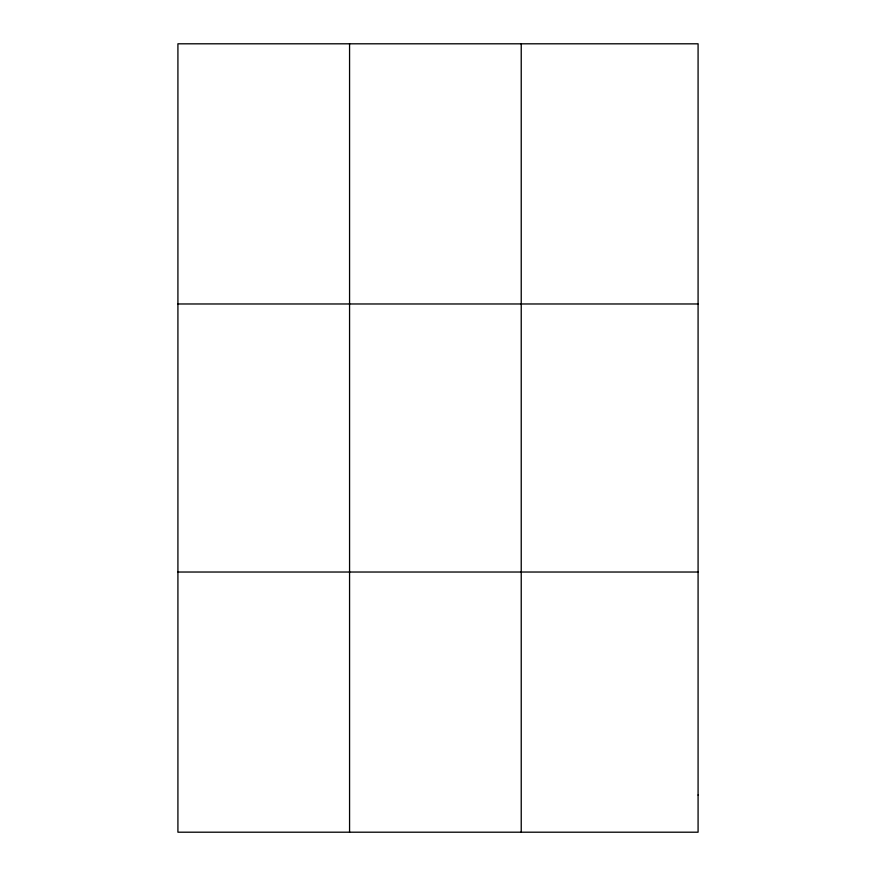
<?xml version="1.0" encoding="UTF-8"?>
<svg xmlns="http://www.w3.org/2000/svg" width="876" height="876" viewBox="0 0 876 876"><rect width="100%" height="100%" fill="white"/><g stroke="black" fill="none" stroke-linecap="round" stroke-linejoin="round"><path stroke-width="1.31" d="M349.568 43.8L349.568 832.2M521.231 43.8L521.231 832.2M177.916 303.972L698.084 303.972M177.916 572.028L698.084 572.028M698.084 795.036L698.084 832.2L177.916 832.2L177.916 43.8L698.084 43.8L698.084 795.036"/></g></svg>
